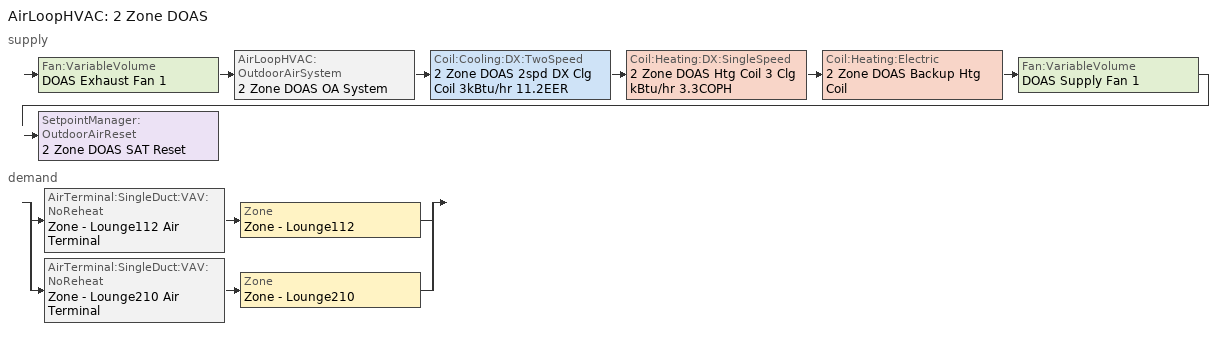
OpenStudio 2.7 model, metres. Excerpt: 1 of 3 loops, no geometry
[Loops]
AirLoopHVAC '2 Zone DOAS'
 supply: Fan:VariableVolume 'DOAS Exhaust Fan 1' > AirLoopHVAC:OutdoorAirSystem '2 Zone DOAS OA System' > Coil:Cooling:DX:TwoSpeed '2 Zone DOAS 2spd DX Clg Coil 3kBtu/hr 11.2EER' > Coil:Heating:DX:SingleSpeed '2 Zone DOAS Htg Coil 3 Clg kBtu/hr 3.3COPH' > Coil:Heating:Electric '2 Zone DOAS Backup Htg Coil' > Fan:VariableVolume 'DOAS Supply Fan 1' > SetpointManager:OutdoorAirReset '2 Zone DOAS SAT Reset'
 demand: split
  | AirTerminal:SingleDuct:VAV:NoReheat 'Zone - Lounge112 Air Terminal' > Zone 'Zone - Lounge112'
  | AirTerminal:SingleDuct:VAV:NoReheat 'Zone - Lounge210 Air Terminal' > Zone 'Zone - Lounge210'
[Sizing:Zone] Zone Cooling Design Supply Air Temperature Input Method=SupplyAirTemperature; Zone Cooling Design Supply Air Temperature {C}=12.7778; Zone Cooling Design Supply Air Temperature Difference {deltaC}=11.11; Zone Heating Design Supply Air Temperature Input Method=SupplyAirTemperature; Zone Heating Design Supply Air Temperature {C}=40; Zone Heating Design Supply Air Temperature Difference {deltaC}=11.11; Zone Cooling Design Supply Air Humidity Ratio {kg-H2O/kg-air}=0.0085; Zone Heating Design Supply Air Humidity Ratio {kg-H2O/kg-air}=0.008; Cooling Design Air Flow Method=DesignDay; Heating Design Air Flow Method=DesignDay; Account for Dedicated Outdoor Air System=Yes; Dedicated Outdoor Air System Control Strategy=NeutralSupplyAir; Dedicated Outdoor Air Low Setpoint Temperature for Design {C}=15.5556; Dedicated Outdoor Air High Setpoint Temperature for Design {C}=21.1111
Zone - Lounge112; Zone - Lounge210
[Zone equipment]
Zone - Lounge112: Zone - Lounge112 Air Terminal, Zone - Lounge112 VRF Terminal Unit
Zone - Lounge210: Zone - Lounge210 Air Terminal, Zone - Lounge210 VRF Terminal Unit
[AirLoopHVAC]
2 Zone DOAS: Availability Schedule=Always On Discrete; Design Supply Air Flow Rate {m3/s}=AutoSize
[Sizing:System]
2 Zone DOAS: Type of Load to Size On=VentilationRequirement; Design Outdoor Air Flow Rate {m3/s}=Autosize; Central Heating Maximum System Air Flow Ratio=1; Preheat Design Temperature {C}=7; Preheat Design Humidity Ratio {kg-H2O/kg-Air}=0.008; Precool Design Temperature {C}=12.8; Precool Design Humidity Ratio {kg-H2O/kg-Air}=0.008; Central Cooling Design Supply Air Temperature {C}=15.5556; Central Heating Design Supply Air Temperature {C}=21.1111; Sizing Option=Coincident; 100% Outdoor Air in Cooling=Yes; 100% Outdoor Air in Heating=Yes; Central Cooling Design Supply Air Humidity Ratio {kg-H2O/kg-Air}=0.0085; Central Heating Design Supply Air Humidity Ratio {kg-H2O/kg-Air}=0.008; Cooling Design Air Flow Method=DesignDay; Cooling Design Air Flow Rate {m3/s}=0; Heating Design Air Flow Method=DesignDay; Heating Design Air Flow Rate {m3/s}=0; System Outdoor Air Method=ZoneSum; Zone Maximum Outdoor Air Fraction=1; Cooling Supply Air Flow Rate Per Floor Area {m3/s-m2}=0.00996765; Cooling Fraction of Autosized Cooling Supply Air Flow Rate=1; Cooling Supply Air Flow Rate Per Unit Cooling Capacity {m3/s-W}=3.94755e-05; Heating Supply Air Flow Rate Per Floor Area {m3/s-m2}=0.00996765; Heating Fraction of Autosized Heating Supply Air Flow Rate=1; Heating Fraction of Autosized Cooling Supply Air Flow Rate=1; Heating Supply Air Flow Rate Per Unit Heating Capacity {m3/s-W}=3.15882e-05; Cooling Design Capacity Method=CoolingDesignCapacity; Cooling Design Capacity {W}=autosize; Cooling Design Capacity Per Floor Area {W/m2}=234.7; Fraction of Autosized Cooling Design Capacity=1; Heating Design Capacity Method=HeatingDesignCapacity; Heating Design Capacity {W}=autosize; Heating Design Capacity Per Floor Area {W/m2}=157; Fraction of Autosized Heating Design Capacity=1; Central Cooling Capacity Control Method=OnOff
[Fan:VariableVolume] Availability Schedule=Always On Discrete; Fan Total Efficiency=0.455; Maximum Flow Rate {m3/s}=Autosize; Fan Power Minimum Flow Rate Input Method=FixedFlowRate; Fan Power Minimum Flow Fraction=0; Fan Power Minimum Air Flow Rate {m3/s}=0; Motor Efficiency=0.7; Motor In Airstream Fraction=1; Fan Power Coefficient 1=0.0407599; Fan Power Coefficient 2=0.088045; Fan Power Coefficient 3=-0.0729261; Fan Power Coefficient 4=0.94374; Fan Power Coefficient 5=0
Name | Pressure Rise {Pa}
DOAS Supply Fan 1 | 747.267
DOAS Exhaust Fan 1 | 498.178
[Coil:Heating:Electric]
2 Zone DOAS Backup Htg Coil: Availability Schedule=Always On Discrete; Efficiency=1
[Coil:Heating:DX:SingleSpeed]
2 Zone DOAS Htg Coil 3 Clg kBtu/hr 3.3COPH: Availability Schedule=Always On Discrete; Rated Total Heating Capacity {W}=Autosize; Rated COP {W/W}=3.50629; Rated Air Flow Rate {m3/s}=Autosize; Rated Supply Fan Power Per Volume Flow Rate {W/(m3/s)}=773.3; Total Heating Capacity Function of Temperature Curve=DXHEAT-NECB2011-REF-CAPFT; Total Heating Capacity Function of Flow Fraction Curve=DXHEAT-NECB2011-REF-CAPFFLOW; Energy Input Ratio Function of Temperature Curve=DXHEAT-NECB2011-REF-EIRFT; Energy Input Ratio Function of Flow Fraction Curve=DXHEAT-NECB2011-REF-EIRFFLOW; Part Load Fraction Correlation Curve=DXHEAT-NECB2011-REF-PLFFPLR; Defrost Energy Input Ratio Function of Temperature Curve=2 Zone DOAS Htg Coil Defrost EIR Func of Temp Curve; Defrost Strategy=ReverseCycle; Defrost Control=OnDemand; Defrost Time Period Fraction=0.166667; Resistive Defrost Heater Capacity {W}=2000
[Coil:Cooling:DX:TwoSpeed]
2 Zone DOAS 2spd DX Clg Coil 3kBtu/hr 11.2EER: Availability Schedule=Always On Discrete; Rated High Speed Total Cooling Capacity {W}=Autosize; Rated High Speed Sensible Heat Ratio=Autosize; Rated High Speed COP {W/W}=3.86542; Rated High Speed Air Flow Rate {m3/s}=Autosize; Total Cooling Capacity Function of Temperature Curve=CoilClgDXQRatio_fTwbToadbSI; Total Cooling Capacity Function of Flow Fraction Curve=CoilClgDXDblQRatio_fCFMRatio; Energy Input Ratio Function of Temperature Curve=CoilClgDXEIRRatio_fTwbToadbSI; Energy Input Ratio Function of Flow Fraction Curve=CoilClgDXDblEIRRatio_fCFMRatio; Part Load Fraction Correlation Curve=CoilClgDXEIRRatio_fQFrac; Rated Low Speed Total Cooling Capacity {W}=Autosize; Rated Low Speed Sensible Heat Ratio=0.69; Rated Low Speed COP {W/W}=3.86542; Low Speed Total Cooling Capacity Function of Temperature Curve=CoilClgDXQRatio_fTwbToadbSI; Low Speed Energy Input Ratio Function of Temperature Curve=CoilClgDXEIRRatio_fTwbToadbSI; Condenser Type=AirCooled; High Speed Evaporative Condenser Effectiveness=0; High Speed Evaporative Condenser Air Flow Rate {m3/s}=Autosize; High Speed Evaporative Condenser Pump Rated Power Consumption {W}=Autosize; Low Speed Evaporative Condenser Effectiveness=0; Low Speed Evaporative Condenser Air Flow Rate {m3/s}=Autosize; Low Speed Evaporative Condenser Pump Rated Power Consumption {W}=Autosize; Basin Heater Capacity {W/K}=10; Basin Heater Setpoint Temperature {C}=2
[Controller:OutdoorAir]
2 Zone DOAS Outdoor Air Controller: Minimum Outdoor Air Flow Rate {m3/s}=autosize; Maximum Outdoor Air Flow Rate {m3/s}=Autosize; Economizer Control Type=NoEconomizer; Economizer Control Action Type=ModulateFlow; Lockout Type=NoLockout; Minimum Limit Type=FixedMinimum; Minimum Outdoor Air Schedule=2 Zone DOAS Occ Sch; Minimum Fraction of Outdoor Air Schedule=Always On Discrete; Controller Mechanical Ventilation=2 Zone DOAS Mechanical Ventilation Controller; High Humidity Control=No; Heat Recovery Bypass Control Type=BypassWhenWithinEconomizerLimits
[Controller:MechanicalVentilation]
2 Zone DOAS Mechanical Ventilation Controller: Availability Schedule=Always On Discrete; Demand Controlled Ventilation=Yes; System Outdoor Air Method=ZoneSum
[AirLoopHVAC:OutdoorAirSystem]
2 Zone DOAS OA System: Controller=2 Zone DOAS Outdoor Air Controller
[SetpointManager:OutdoorAirReset]
2 Zone DOAS SAT Reset: Control Variable=Temperature; Setpoint at Outdoor Low Temperature {C}=21.1111; Outdoor Low Temperature {C}=15.5556; Setpoint at Outdoor High Temperature {C}=15.5556; Outdoor High Temperature {C}=21.1111; Setpoint Node or NodeList=2 Zone DOAS Supply Outlet Node
[AirTerminal:SingleDuct:VAV:NoReheat] Availability Schedule=Always On Discrete; Maximum Air Flow Rate {m3/s}=autosize; Zone Minimum Air Flow Input Method=Constant; Constant Minimum Air Flow Fraction=0.1; Control For Outdoor Air=Yes
Zone - Lounge112 Air Terminal; Zone - Lounge210 Air Terminal
[AirConditioner:VariableRefrigerantFlow]
2 Zone VRF System: Availability Schedule=Always On Discrete; Rated Total Cooling Capacity {W}=autosize; Rated Cooling COP {W/W}=4.287; Minimum Outdoor Temperature in Cooling Mode {C}=-15; Maximum Outdoor Temperature in Cooling Mode {C}=50; Cooling Capacity Ratio Modifier Function of Low Temperature Curve=vrf_cool_cap_f_of_low_temp 1; Cooling Capacity Ratio Boundary Curve=vrf_cool_cap_ratio_boundary 1; Cooling Capacity Ratio Modifier Function of High Temperature Curve=vrf_cool_cap_f_of_high_temp 1; Cooling Energy Input Ratio Modifier Function of Low Temperature Curve=vrf_cool_eir_f_of_low_temp 2; Cooling Energy Input Ratio Boundary Curve=vrf_cool_eir_ratio_boundary 1; Cooling Energy Input Ratio Modifier Function of High Temperature Curve=vrf_cool_eir_f_of_high_temp 1; Cooling Energy Input Ratio Modifier Function of Low Part-Load Ratio Curve=vrf_cool_eir_f_of_low_temp 3; Cooling Energy Input Ratio Modifier Function of High Part-Load Ratio Curve=vrf_cooling_eir_high_plr 1; Cooling Combination Ratio Correction Factor Curve=vrf_cooling_comb_ratio 1; Cooling Part-Load Fraction Correlation Curve=vrf_cooling_cplffplr 1; Rated Total Heating Capacity {W}=autosize; Rated Total Heating Capacity Sizing Ratio {W/W}=1; Rated Heating COP {W/W}=4.147; Minimum Outdoor Temperature in Heating Mode {C}=-25; Maximum Outdoor Temperature in Heating Mode {C}=16.1; Heating Capacity Ratio Modifier Function of Low Temperature Curve=vrf_heat_cap_f_of_low_temp 1; Heating Capacity Ratio Boundary Curve=vrf_heat_cap_ratio_boundary 1; Heating Capacity Ratio Modifier Function of High Temperature Curve=vrf_heat_cap_f_of_high_temp 1; Heating Energy Input Ratio Modifier Function of Low Temperature Curve=vrf_heat_eir_f_of_low_temp 1; Heating Energy Input Ratio Boundary Curve=vrf_heat_eir_boundary 1; Heating Energy Input Ratio Modifier Function of High Temperature Curve=vrf_heat_eir_f_of_high_temp 1; Heating Performance Curve Outdoor Temperature Type=WetBulbTemperature; Heating Energy Input Ratio Modifier Function of Low Part-Load Ratio Curve=vrf_heating_eir_low_plr 1; Heating Energy Input Ratio Modifier Function of High Part-Load Ratio Curve=vrf_heating_eir_hi_plr 1; Heating Combination Ratio Correction Factor Curve=vrf_heating_comb_ratio 1; Heating Part-Load Fraction Correlation Curve=vrf_heating_cplffplr 1; Minimum Heat Pump Part-Load Ratio=0.25; Zone Name for Master Thermostat Location=Zone - Lounge112; Master Thermostat Priority Control Type=LoadPriority; Heat Pump Waste Heat Recovery=Yes; Equivalent Piping Length used for Piping Correction Factor in Cooling Mode {m}=30.48; Vertical Height used for Piping Correction Factor {m}=10.668; Piping Correction Factor for Length in Cooling Mode Curve=Air Conditioner Variable Refrigerant Flow 1 CoolingLengthCorrectionFactor 1; Piping Correction Factor for Height in Cooling Mode Coefficient=-0.000386; Equivalent Piping Length used for Piping Correction Factor in Heating Mode {m}=30.48; Piping Correction Factor for Height in Heating Mode Coefficient=0; Crankcase Heater Power per Compressor {W}=15; Number of Compressors=3; Ratio of Compressor Size to Total Compressor Capacity=0.33; Maximum Outdoor Dry-bulb Temperature for Crankcase Heater {C}=7; Defrost Strategy=ReverseCycle; Defrost Control=OnDemand; Defrost Energy Input Ratio Modifier Function of Temperature Curve=vrf_defrost_eir_f_of_temp 1; Defrost Time Period Fraction=0.058333; Resistive Defrost Heater Capacity {W}=1e-07; Maximum Outdoor Dry-bulb Temperature for Defrost Operation {C}=7; Water Condenser Volume Flow Rate {m3/s}=autosize; Evaporative Condenser Effectiveness=0.9; Evaporative Condenser Air Flow Rate {m3/s}=autosize; Evaporative Condenser Pump Rated Power Consumption {W}=autosize; Basin Heater Capacity {W/K}=0; Basin Heater Setpoint Temperature {C}=2; Fuel Type=Electricity; Minimum Outdoor Temperature in Heat Recovery Mode {C}=-10; Maximum Outdoor Temperature in Heat Recovery Mode {C}=27.2; Initial Heat Recovery Cooling Capacity Fraction=0.5; Heat Recovery Cooling Capacity Time Constant {hr}=0.083; Initial Heat Recovery Cooling Energy Fraction=1; Heat Recovery Cooling Energy Time Constant {hr}=0; Initial Heat Recovery Heating Capacity Fraction=0.5; Heat Recovery Heating Capacity Time Constant {hr}=0.083; Initial Heat Recovery Heating Energy Fraction=0.5; Heat Recovery Heating Energy Time Constant {hr}=0
[ZoneHVAC:TerminalUnit:VariableRefrigerantFlow] Terminal Unit Availability schedule=Always On Discrete; Supply Air Flow Rate During Cooling Operation {m3/s}=autosize; Supply Air Flow Rate When No Cooling is Needed {m3/s}=autosize; Supply Air Flow Rate During Heating Operation {m3/s}=autosize; Supply Air Flow Rate When No Heating is Needed {m3/s}=autosize; Outdoor Air Flow Rate During Cooling Operation {m3/s}=0; Outdoor Air Flow Rate During Heating Operation {m3/s}=0; Outdoor Air Flow Rate When No Cooling or Heating is Needed {m3/s}=0; Supply Air Fan Operating Mode Schedule=Always Off Discrete; Zone Terminal Unit On Parasitic Electric Energy Use {W}=30; Zone Terminal Unit Off Parasitic Electric Energy Use {W}=20; Rated Total Heating Capacity Sizing Ratio {W/W}=1
Name | Supply Air Fan | Cooling Coil | Heating Coil
Zone - Lounge112 VRF Terminal Unit | Zone - Lounge112 VRF Unit Cycling Fan | Zone HVAC Terminal Unit Variable Refrigerant Flow 1 Cooling Coil 38 | Zone HVAC Terminal Unit Variable Refrigerant Flow 1 Heating Coil 38
Zone - Lounge210 VRF Terminal Unit | Zone - Lounge210 VRF Unit Cycling Fan | Zone HVAC Terminal Unit Variable Refrigerant Flow 1 Cooling Coil 39 | Zone HVAC Terminal Unit Variable Refrigerant Flow 1 Heating Coil 39
[Coil:Cooling:DX:VariableRefrigerantFlow] Availability Schedule=Always On Discrete; Rated Total Cooling Capacity {W}=autosize; Rated Sensible Heat Ratio=autosize; Rated Air Flow Rate {m3/s}=autosize
Name | Cooling Capacity Ratio Modifier Function of Temperature Curve | Cooling Capacity Modifier Curve Function of Flow Fraction
Zone HVAC Terminal Unit Variable Refrigerant Flow 1 Cooling Coil 38 | VRFTUCoolCapFT 38 | VRFACCoolCapFFF 38
Zone HVAC Terminal Unit Variable Refrigerant Flow 1 Cooling Coil 39 | VRFTUCoolCapFT 39 | VRFACCoolCapFFF 39
[Coil:Heating:DX:VariableRefrigerantFlow] Availability Schedule=Always On Discrete; Rated Total Heating Capacity {W}=autosize; Rated Air Flow Rate {m3/s}=autosize
Name | Heating Capacity Ratio Modifier Function of Temperature Curve | Heating Capacity Modifier Function of Flow Fraction Curve
Zone HVAC Terminal Unit Variable Refrigerant Flow 1 Heating Coil 38 | Coil Heating DX Variable Refrigerant Flow 1 VRFTUHeatCAPFT 38 | Coil Heating DX Variable Refrigerant Flow 1 VRFACCoolCapFFF 38
Zone HVAC Terminal Unit Variable Refrigerant Flow 1 Heating Coil 39 | Coil Heating DX Variable Refrigerant Flow 1 VRFTUHeatCAPFT 39 | Coil Heating DX Variable Refrigerant Flow 1 VRFACCoolCapFFF 39
[Fan:OnOff] Availability Schedule=Always On Discrete; Fan Total Efficiency=0.55575; Pressure Rise {Pa}=447.476; Maximum Flow Rate {m3/s}=autosize; Motor Efficiency=0.855; Motor In Airstream Fraction=1
Name | Fan Power Ratio Function of Speed Ratio Curve | Fan Efficiency Ratio Function of Speed Ratio Curve
Zone - Lounge112 VRF Unit Cycling Fan | Fan On Off Power Curve 38 | Fan On Off Efficiency Curve 38
Zone - Lounge210 VRF Unit Cycling Fan | Fan On Off Power Curve 39 | Fan On Off Efficiency Curve 39
[Schedule:Ruleset]
2 Zone DOAS Occ Sch: Default Day Schedule=2 Zone DOAS Occ Sch Default; Summer Design Day Schedule=2 Zone DOAS Occ Sch Summer Design Day; Winter Design Day Schedule=2 Zone DOAS Occ Sch Winter Design Day
[Schedule:Day]
2 Zone DOAS Occ Sch Default; 2 Zone DOAS Occ Sch Winter Design Day; 2 Zone DOAS Occ Sch Summer Design Day: 24, 0, 1
2 Zone DOAS Occ Sch Monday; 2 Zone DOAS Occ Sch Tuesday; 2 Zone DOAS Occ Sch Wednesday; 2 Zone DOAS Occ Sch Thursday; 2 Zone DOAS Occ Sch Friday: 7, 0, 0, 18, 0, 1, 24, 0, 0
2 Zone DOAS Occ Sch Saturday; 2 Zone DOAS Occ Sch Sunday: 24, 0, 0
[Schedule:Rule] Schedule Ruleset=2 Zone DOAS Occ Sch; Date Specification Type=DateRange; Start Month=1; Start Day=1; End Month=12
2 Zone DOAS Occ Sch Monday Rule: Rule Order=6; Day Schedule=2 Zone DOAS Occ Sch Monday; Apply Monday=Yes; End Day=25
2 Zone DOAS Occ Sch Tuesday Rule: Rule Order=5; Day Schedule=2 Zone DOAS Occ Sch Tuesday; End Day=26; Apply Tuesday=Yes
2 Zone DOAS Occ Sch Wednesday Rule: Rule Order=4; Day Schedule=2 Zone DOAS Occ Sch Wednesday; End Day=27; Apply Wednesday=Yes
2 Zone DOAS Occ Sch Thursday Rule: Rule Order=3; Day Schedule=2 Zone DOAS Occ Sch Thursday; End Day=28; Apply Thursday=Yes
2 Zone DOAS Occ Sch Friday Rule: Rule Order=2; Day Schedule=2 Zone DOAS Occ Sch Friday; End Day=29; Apply Friday=Yes
2 Zone DOAS Occ Sch Saturday Rule: Rule Order=1; Day Schedule=2 Zone DOAS Occ Sch Saturday; End Day=30; Apply Saturday=Yes
2 Zone DOAS Occ Sch Sunday Rule: Rule Order=0; Day Schedule=2 Zone DOAS Occ Sch Sunday; End Day=31; Apply Sunday=Yes
[Schedule:Constant]
Name | Value
Always On Discrete | 1
Always Off Discrete | 0
[Curve:Cubic]
Name | Coefficient1 Constant | Coefficient2 x | Coefficient3 x**2 | Coefficient4 x**3 | Minimum Value of x | Maximum Value of x | Minimum Curve Output | Maximum Curve Output
vrf_cool_cap_ratio_boundary 1 | 25.73 | -0.0315004 | -0.014166 | 0 | 11 | 30
vrf_cool_eir_ratio_boundary 1 | 25.7347 | -0.0315004 | -0.014166 | 0 | 15 | 24
vrf_cool_eir_f_of_low_temp 3 | 0.0734992 | 0.334783 | 0.591613 | 0 | 0.25 | 1 | 0 | 1
vrf_cooling_eir_high_plr 1; vrf_heating_eir_hi_plr 1 | 1 | 0 | 0 | 0 | 1 | 1.5
vrf_cooling_comb_ratio 1 | 0.24034 | -0.21873 | 1.97941 | -1.02636 | 0.5 | 2 | 0.5 | 1.056
vrf_cooling_cplffplr 1; vrf_heating_cplffplr 1 | 0.85 | 0.15 | 0 | 0 | 1 | 1
vrf_heat_cap_ratio_boundary 1; vrf_heat_eir_boundary 1 | 58.577 | -3.0255 | 0.0193 | 0 | 15 | 23.9
vrf_heating_eir_low_plr 1 | 0.0724907 | 0.65819 | 0.26926 | 0 | 0.25 | 1 | 0 | 1
vrf_heating_comb_ratio 1 | 0.62115 | -1.55798 | 3.36817 | -1.4224 | 0.5 | 2 | 0.5 | 1.155
Fan On Off Efficiency Curve 38; Fan On Off Efficiency Curve 39 | 1 | 0 | 0 | 0 | 0 | 1
DXHEAT-NECB2011-REF-CAPFT | 0.729 | 0.0319 | 0.000136 | -8.75e-06 | -20 | 20
DXHEAT-NECB2011-REF-CAPFFLOW | 0.84 | 0.16 | 0 | 0 | 0.5 | 1.5
DXHEAT-NECB2011-REF-EIRFT | 1.2183 | -0.03612 | 0.00142 | -2.68e-05 | -20 | 20
DXHEAT-NECB2011-REF-PLFFPLR | 0.3696 | 2.3362 | -2.9577 | 1.2596 | 0.7 | 1
CoilClgDXDblQRatio_fCFMRatio | 0.472786 | 1.243342 | -1.03871 | 0.322578 | -100 | 100
CoilClgDXDblEIRRatio_fCFMRatio | 1.007948 | 0.345441 | -0.692289 | 0.338899 | 0 | 1
CoilClgDXEIRRatio_fQFrac | 0 | 5.1091 | -8.5515 | 4.4744 | 0.7 | 1
[Curve:Quadratic]
Name | Coefficient1 Constant | Coefficient2 x | Coefficient3 x**2 | Minimum Value of x | Maximum Value of x
VRFACCoolCapFFF 38; Coil Heating DX Variable Refrigerant Flow 1 VRFACCoolCapFFF 38; VRFACCoolCapFFF 39; Coil Heating DX Variable Refrigerant Flow 1 VRFACCoolCapFFF 39 | 0.8 | 0.2 | 0 | 0.5 | 1.5
DXHEAT-NECB2011-REF-EIRFFLOW | 1.3824 | -0.4336 | 0.0512 | 0 | 1
[Curve:Biquadratic]
Name | Coefficient1 Constant | Coefficient2 x | Coefficient3 x**2 | Coefficient4 y | Coefficient5 y**2 | Coefficient6 x*y | Minimum Value of x | Maximum Value of x | Minimum Value of y | Maximum Value of y | Minimum Curve Output | Maximum Curve Output
2 Zone DOAS Htg Coil Defrost EIR Func of Temp Curve | 0.297145 | 0.0430933 | -0.000748766 | 0.00597727 | 0.000482112 | -0.000956448 | 12.77778 | 23.88889 | 21.11111 | 46.11111
Air Conditioner Variable Refrigerant Flow 1 CoolingLengthCorrectionFactor 1 | 2.03882 | -0.00242606 | 3.5512e-06 | -1.68581 | 0.668703 | -4.5706e-05 | 7.62 | 182.88 | 0.8 | 1.5
vrf_cool_cap_f_of_low_temp 1 | -1.69653 | 0.207248 | -0.00343146 | 0.0163816 | -6.73872e-05 | -0.000849848 | 13.9 | 23.9 | -5 | 43.3 | 0.59 | 1.33
vrf_cool_cap_f_of_high_temp 1 | 0.686736 | 0.0207631 | 0.0005447 | -0.0016218 | -4.259e-07 | -0.0003392 | 15 | 24 | 16 | 43
vrf_cool_eir_f_of_low_temp 2 | -1.61908 | 0.185965 | -0.0038961 | -0.00901995 | 0.0003034 | 0.000476049 | 13.9 | 23.9 | -5 | 43.3 | 0.27 | 1.15
vrf_cool_eir_f_of_high_temp 1 | -1.43951 | 0.161985 | -0.00349118 | 0.0269443 | 0.000134616 | -0.000671494 | 15 | 23.9 | 16.8 | 43.3
vrf_heat_cap_f_of_low_temp 1 | 0.98322 | 0.0157168 | -0.000835032 | 0.0522939 | -0.000531556 | -0.00190606 | 16.1 | 23.9 | -25 | 13.3 | 0.515152 | 1.2
vrf_heat_cap_f_of_high_temp 1 | 2.58599 | -0.0953227 | 0.000955329 | 0 | 0 | 0 | 21.1 | 27.2 | -944 | 15
vrf_heat_eir_f_of_low_temp 1 | 0.75683 | 0.04575 | -0.00136357 | 0.0554885 | -0.00120701 | -0.00303329 | 16.1 | 23.9 | -25 | 13.3 | 0.7 | 1.184
vrf_heat_eir_f_of_high_temp 1 | 1.38857 | -0.0229771 | 0.000537274 | -0.0273937 | 0.000403043 | -5.9786e-05 | 21.1 | 27.2 | 0 | 1
vrf_defrost_eir_f_of_temp 1 | -1.61908 | 0.185965 | -0.0038961 | -0.00901995 | 0.0003034 | 0.000476049 | 13.9 | 23.9 | -5 | 50 | 0.27 | 1.155
VRFTUCoolCapFT 38; VRFTUCoolCapFT 39 | 0.0585884 | 0.0587397 | -0.000210275 | 0.010937 | -0.000121955 | -0.000524662 | 15 | 23.89 | 20 | 43.33 | 0.8083 | 1.2583
Coil Heating DX Variable Refrigerant Flow 1 VRFTUHeatCAPFT 38; Coil Heating DX Variable Refrigerant Flow 1 VRFTUHeatCAPFT 39 | 0.375444 | 0.0668191 | -0.00194171 | 0.0442618 | -0.000400958 | -0.00148198 | 21.11 | 27.22 | -15 | 18.33 | 0.6074 | 1
CoilClgDXQRatio_fTwbToadbSI | 0.86779 | 0.014245 | 0.000554 | -0.007569 | 3.2e-05 | -0.000191 | 13.89 | 25 | 23.89 | 46.11 | 0.77 | 1.29
CoilClgDXEIRRatio_fTwbToadbSI | 0.116709 | 0.028458 | -0.000411 | 0.021422 | 0.000162 | -0.00068 | 13.89 | 25 | 23.89 | 46.11 | 0.77 | 1.33
[Curve:Exponent] Coefficient1 Constant=1; Coefficient2 Constant=0; Coefficient3 Constant=0; Minimum Value of x=0; Maximum Value of x=1
Fan On Off Power Curve 38; Fan On Off Power Curve 39
